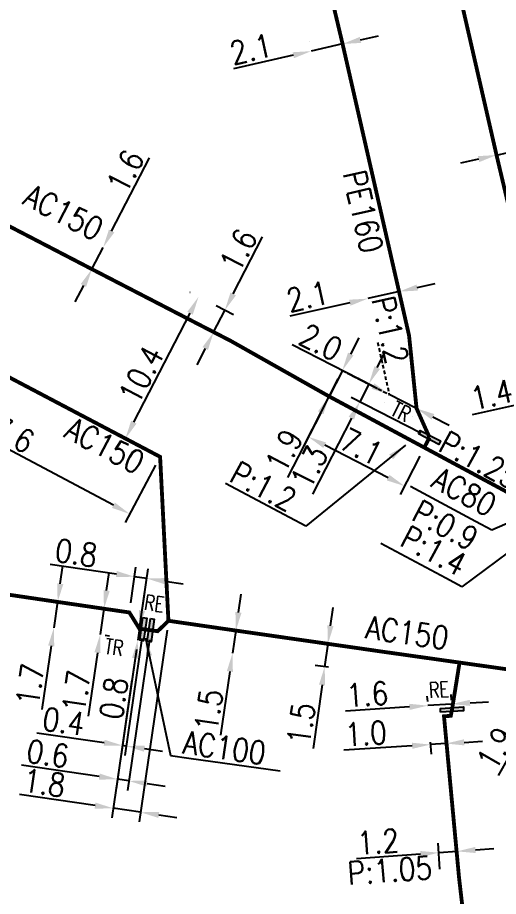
# Model space of a CAD drawing. Header units: millimetres. Extents: x 155997 to 157006, y 121209 to 122008.
# Drawn here: x 156407.9 to 156439.3, y 121737 to 121794.3 of the extents above; entities that cross this region are included whole.
import ezdxf
from ezdxf.enums import TextEntityAlignment as Align

# ---------------------------------------------------------------- set-up
doc = ezdxf.new("R2010")
doc.units = ezdxf.units.MM
for name, pattern in [('DASHED', [0.75, 0.5, -0.25]), ('L_25_AP', [2000, 1000, 1000]), ('L_25_FN', [2000, 1000, 1000]), ('L_25_PE', [2000, 1000, 1000])]:
    doc.linetypes.add(name, pattern=pattern)
doc.layers.get('0').update_dxf_attribs({"linetype": 'CONTINUOUS'})
doc.layers.add('L_150', color=1, linetype='CONTINUOUS')
doc.layers.add('L_340', color=7, linetype='CONTINUOUS')
doc.styles.get("Standard").update_dxf_attribs({"font": 'romans.shx', "width": 0.85})
doc.dimstyles.get("Standard").update_dxf_attribs({"dimtxt": 1.5, "dimasz": 1.2, "dimexe": 0.625, "dimexo": 0.625, "dimgap": 0.25, "dimtad": 1, "dimdec": 1, "dimzin": 0, "dimdsep": 46, "dimtxsty": 'Standard', "dimcen": -0.5, "dimadec": 0, "dimazin": 0, "dimtfac": 1, "dimtdec": 1, "dimtmove": 0, "dimatfit": 3, "dimfxl": 0, "dimtolj": 1, "dimtzin": 0, "dimarcsym": 0})

# ---------------------------------------------------------------- blocks, each defined once
blk = doc.blocks.new('*D135')
at = {"layer": 'L_150', "color": 0, "linetype": 'Continuous', "lineweight": -2, "transparency": 16777216}
for p, q in [((156428.996, 121793.228), (156428.996, 121793.228)), ((156426.948, 121792.761), (156426.948, 121792.761)), ((156430.305, 121792.885), (156431.475, 121793.152)), ((156429.135, 121792.619), (156427.087, 121792.152)), ((156425.917, 121791.885), (156422.01, 121790.995))]:
    blk.add_line(p, q, dxfattribs=at)
at = {"layer": 'L_150', "color": 0, "linetype": 'Continuous', "transparency": 16777216}
for points in [[(156430.26, 121793.08), (156430.349, 121792.69), (156429.135, 121792.619)], [(156425.873, 121792.08), (156425.962, 121791.69), (156427.087, 121792.152)]]:
    blk.add_solid(points, dxfattribs=at)
at = {"layer": 'L_150', "color": 0, "linetype": 'Continuous', "transparency": 16777216, "insert": (156423.157, 121792.282), "char_height": 1.5, "attachment_point": 5, "rotation": 12.8383}
blk.add_mtext('\\A1;2.1', dxfattribs=at)
blk = doc.blocks.new('L_340_20')
at = {"linetype": 'Continuous'}
blk.add_hatch(color=0, dxfattribs=at).paths.add_polyline_path([(0.125, 0.75), (-0.125, 0.75), (-0.125, -0.75), (0.125, -0.75)])
at = {"color": 0, "linetype": 'Continuous'}
blk.add_lwpolyline([(-0.125, 0.75), (0.125, 0.75), (0.125, -0.75), (-0.125, -0.75)], close=True, dxfattribs=at)
at = {"color": 0, "linetype": 'Continuous', "width": 0.75}
for tag, height, flags, p in [('RE', 1, 8, (0, 1.867)), ('DEF_LEG', 1.2, 3, (0, -5)), ('DEF_COUP', 1.2, 3, (0, -7.5)), ('DEF_TYPE', 1.2, 3, (0, -10))]:
    blk.add_attdef(tag, text='', height=height, dxfattribs=dict(at, flags=flags)).set_placement(p, align=Align.MIDDLE)
blk = doc.blocks.new('L_340_19')
at = {"linetype": 'Continuous'}
blk.add_hatch(color=0, dxfattribs=at).paths.add_polyline_path([(0.125, 0.75), (-0.125, 0.75), (-0.125, -0.75), (0.125, -0.75)])
at = {"color": 0, "linetype": 'Continuous'}
blk.add_lwpolyline([(-0.125, 0.75), (0.125, 0.75), (0.125, -0.75), (-0.125, -0.75)], close=True, dxfattribs=at)
at = {"color": 0, "linetype": 'Continuous', "width": 0.75}
for tag, height, flags, p in [('TR', 1, 8, (0, 1.981)), ('DEF_LEG', 1.2, 3, (0, -5)), ('DEF_COUP', 1.2, 3, (0, -7.5)), ('DEF_TYPE', 1.2, 3, (0, -10))]:
    blk.add_attdef(tag, text='', height=height, dxfattribs=dict(at, flags=flags)).set_placement(p, align=Align.MIDDLE)
blk = doc.blocks.new('*D560')
at = {"layer": 'L_150', "color": 0, "linetype": 'Continuous', "lineweight": -2, "transparency": 16777216}
for p, q in [((156421.999, 121776.306), (156423.908, 121780.035)), ((156422.026, 121774.944), (156420.896, 121775.522)), ((156420.724, 121773.813), (156421.453, 121775.238)), ((156421.297, 121773.52), (156420.168, 121774.098)), ((156420.177, 121772.745), (156419.631, 121771.677))]:
    blk.add_line(p, q, dxfattribs=at)
at = {"layer": 'L_150', "color": 0, "linetype": 'Continuous', "transparency": 16777216}
for points in [[(156421.821, 121776.397), (156422.178, 121776.215), (156421.453, 121775.238)], [(156419.999, 121772.836), (156420.355, 121772.654), (156420.724, 121773.813)]]:
    blk.add_solid(points, dxfattribs=at)
at = {"layer": 'L_150', "color": 0, "linetype": 'Continuous', "transparency": 16777216, "insert": (156422.337, 121779.16), "char_height": 1.5, "attachment_point": 5, "rotation": 62.89964}
blk.add_mtext('\\A1;1.6', dxfattribs=at)
blk = doc.blocks.new('*D562')
at = {"layer": 'L_150', "color": 0, "linetype": 'Continuous', "lineweight": -2, "transparency": 16777216}
for p, q in [((156414.069, 121780.413), (156416.537, 121785.183)), ((156412.783, 121777.926), (156413.518, 121779.348)), ((156412.231, 121776.861), (156411.68, 121775.795))]:
    blk.add_line(p, q, dxfattribs=at)
at = {"layer": 'L_150', "color": 0, "linetype": 'Continuous', "transparency": 16777216}
for points in [[(156413.892, 121780.505), (156414.247, 121780.321), (156413.518, 121779.348)], [(156412.054, 121776.953), (156412.409, 121776.769), (156412.783, 121777.926)]]:
    blk.add_solid(points, dxfattribs=at)
at = {"layer": 'L_150', "color": 0, "linetype": 'Continuous', "transparency": 16777216, "insert": (156414.962, 121784.315), "char_height": 1.5, "attachment_point": 5, "rotation": 62.64442}
blk.add_mtext('\\A1;1.6', dxfattribs=at)
blk = doc.blocks.new('*D564')
at = {"layer": 'L_150', "color": 0, "linetype": 'Continuous', "lineweight": -2, "transparency": 16777216}
for p, q in [((156419.199, 121776.393), (156419.181, 121776.402)), ((156415.52, 121767.939), (156419.187, 121775.049))]:
    blk.add_line(p, q, dxfattribs=at)
at = {"layer": 'L_150', "color": 0, "linetype": 'Continuous', "transparency": 16777216}
for points in [[(156419.009, 121775.141), (156419.365, 121774.958), (156419.737, 121776.116)], [(156415.342, 121768.031), (156415.698, 121767.847), (156414.97, 121766.873)]]:
    blk.add_solid(points, dxfattribs=at)
at = {"layer": 'L_150', "color": 0, "linetype": 'Continuous', "transparency": 16777216, "insert": (156415.996, 121771.044), "char_height": 1.5, "attachment_point": 5, "rotation": 62.7211}
blk.add_mtext('\\A1;10.4', dxfattribs=at)
blk = doc.blocks.new('*D565')
at = {"layer": 'L_150', "color": 0, "linetype": 'Continuous', "lineweight": -2, "transparency": 16777216}
for p, q in [((156429.666, 121772.383), (156430.212, 121773.451)), ((156429.119, 121771.315), (156428.253, 121769.623)), ((156427.707, 121768.555), (156425.54, 121764.321))]:
    blk.add_line(p, q, dxfattribs=at)
at = {"layer": 'L_150', "color": 0, "linetype": 'Continuous', "transparency": 16777216}
for points in [[(156429.488, 121772.474), (156429.844, 121772.292), (156429.119, 121771.315)], [(156427.529, 121768.646), (156427.885, 121768.464), (156428.253, 121769.623)]]:
    blk.add_solid(points, dxfattribs=at)
at = {"layer": 'L_150', "color": 0, "linetype": 'Continuous', "transparency": 16777216, "insert": (156425.317, 121766.08), "char_height": 1.5, "attachment_point": 5, "rotation": 62.89964}
blk.add_mtext('\\A1;1.9', dxfattribs=at)
blk = doc.blocks.new('*D447')
at = {"layer": 'L_150', "color": 0, "linetype": 'Continuous', "lineweight": -2, "ltscale": 0.5, "transparency": 16777216}
for p, q in [((156443.26, 121751.869), (156443.855, 121752.911)), ((156442.665, 121750.827), (156441.915, 121749.515)), ((156449.559, 121746.888), (156442.122, 121751.137)), ((156444.113, 121748.259), (156441.372, 121749.825)), ((156441.32, 121748.473), (156439.272, 121744.888))]:
    blk.add_line(p, q, dxfattribs=at)
at = {"layer": 'L_150', "color": 0, "linetype": 'Continuous', "ltscale": 0.5, "transparency": 16777216}
for points in [[(156443.086, 121751.968), (156443.434, 121751.77), (156442.665, 121750.827)], [(156441.146, 121748.572), (156441.493, 121748.374), (156441.915, 121749.515)]]:
    blk.add_solid(points, dxfattribs=at)
at = {"layer": 'L_150', "color": 0, "linetype": 'Continuous', "ltscale": 0.5, "transparency": 16777216, "insert": (156439.13, 121746.656), "char_height": 1.5, "attachment_point": 5, "rotation": 60.25995}
blk.add_mtext('\\A1;1.9', dxfattribs=at)
blk = doc.blocks.new('*D448')
at = {"layer": 'L_150', "color": 0, "linetype": 'Continuous', "lineweight": -2, "ltscale": 0.5, "transparency": 16777216}
for p, q in [((156422.344, 121755.528), (156422.516, 121756.716)), ((156422.171, 121754.341), (156421.955, 121752.856)), ((156421.783, 121751.669), (156421.18, 121747.523))]:
    blk.add_line(p, q, dxfattribs=at)
at = {"layer": 'L_150', "color": 0, "linetype": 'Continuous', "ltscale": 0.5, "transparency": 16777216}
for points in [[(156422.146, 121755.557), (156422.542, 121755.5), (156422.171, 121754.341)], [(156421.585, 121751.698), (156421.98, 121751.64), (156421.955, 121752.856)]]:
    blk.add_solid(points, dxfattribs=at)
at = {"layer": 'L_150', "color": 0, "linetype": 'Continuous', "ltscale": 0.5, "transparency": 16777216, "insert": (156420.405, 121749.146), "char_height": 1.5, "attachment_point": 5, "rotation": 81.72931}
blk.add_mtext('\\A1;1.5', dxfattribs=at)
blk = doc.blocks.new('*D449')
at = {"layer": 'L_150', "color": 0, "linetype": 'Continuous', "lineweight": -2, "ltscale": 0.5, "transparency": 16777216}
for p, q in [((156428.344, 121754.655), (156428.512, 121755.843)), ((156431.17, 121753.044), (156427.557, 121753.554)), ((156428.176, 121753.467), (156427.966, 121751.981)), ((156428.225, 121751.945), (156427.347, 121752.069)), ((156427.798, 121750.793), (156427.212, 121746.645))]:
    blk.add_line(p, q, dxfattribs=at)
at = {"layer": 'L_150', "color": 0, "linetype": 'Continuous', "ltscale": 0.5, "transparency": 16777216}
for points in [[(156428.146, 121754.683), (156428.542, 121754.627), (156428.176, 121753.467)], [(156427.6, 121750.821), (156427.996, 121750.765), (156427.966, 121751.981)]]:
    blk.add_solid(points, dxfattribs=at)
at = {"layer": 'L_150', "color": 0, "linetype": 'Continuous', "ltscale": 0.5, "transparency": 16777216, "insert": (156426.431, 121748.265), "char_height": 1.5, "attachment_point": 5, "rotation": 81.95769}
blk.add_mtext('\\A1;1.5', dxfattribs=at)
blk = doc.blocks.new('*D453')
at = {"layer": 'L_150', "color": 0, "linetype": 'Continuous', "lineweight": -2, "ltscale": 0.5, "transparency": 16777216}
for p, q in [((156435.485, 121738.779), (156435.361, 121740.469)), ((156436.682, 121738.867), (156436.558, 121740.557)), ((156436.603, 121739.934), (156435.407, 121739.846)), ((156437.8, 121740.022), (156438.997, 121740.11)), ((156434.21, 121739.758), (156430.032, 121739.451))]:
    blk.add_line(p, q, dxfattribs=at)
at = {"layer": 'L_150', "color": 0, "linetype": 'Continuous', "ltscale": 0.5, "transparency": 16777216}
for points in [[(156434.195, 121739.957), (156434.225, 121739.558), (156435.407, 121739.846)], [(156437.786, 121740.221), (156437.815, 121739.822), (156436.603, 121739.934)]]:
    blk.add_solid(points, dxfattribs=at)
at = {"layer": 'L_150', "color": 0, "linetype": 'Continuous', "ltscale": 0.5, "transparency": 16777216, "insert": (156431.449, 121740.558), "char_height": 1.5, "attachment_point": 5, "rotation": 4.20278}
blk.add_mtext('\\A1;1.2', dxfattribs=at)
blk = doc.blocks.new('*D490')
at = {"layer": 'L_150', "color": 0, "linetype": 'Continuous', "lineweight": -2, "ltscale": 0.5, "transparency": 16777216}
for p, q in [((156435.791, 121748.122), (156435.908, 121746.344)), ((156433.671, 121746.823), (156429.225, 121746.531)), ((156434.858, 121747.063), (156434.91, 121746.278)), ((156435.867, 121746.968), (156434.869, 121746.902)), ((156437.064, 121747.046), (156438.262, 121747.125))]:
    blk.add_line(p, q, dxfattribs=at)
at = {"layer": 'L_150', "color": 0, "linetype": 'Continuous', "ltscale": 0.5, "transparency": 16777216}
for points in [[(156433.658, 121747.023), (156433.685, 121746.624), (156434.869, 121746.902)], [(156437.051, 121747.246), (156437.077, 121746.847), (156435.867, 121746.968)]]:
    blk.add_solid(points, dxfattribs=at)
at = {"layer": 'L_150', "color": 0, "linetype": 'Continuous', "ltscale": 0.5, "transparency": 16777216, "insert": (156430.651, 121747.627), "char_height": 1.5, "attachment_point": 5, "rotation": 3.75846}
blk.add_mtext('\\A1;1.0', dxfattribs=at)
blk = doc.blocks.new('*D491')
at = {"layer": 'L_340', "color": 0, "linetype": 'Continuous', "lineweight": -2, "ltscale": 0.5, "transparency": 16777216}
for p, q in [((156434.685, 121749.708), (156434.661, 121750.066)), ((156436.231, 121749.809), (156436.208, 121750.167)), ((156437.446, 121749.622), (156438.643, 121749.701)), ((156433.505, 121749.363), (156429.324, 121749.089)), ((156436.249, 121749.544), (156434.702, 121749.442))]:
    blk.add_line(p, q, dxfattribs=at)
at = {"layer": 'L_340', "color": 0, "linetype": 'Continuous', "ltscale": 0.5, "transparency": 16777216}
for points in [[(156437.433, 121749.822), (156437.459, 121749.423), (156436.249, 121749.544)], [(156433.491, 121749.563), (156433.518, 121749.164), (156434.702, 121749.442)]]:
    blk.add_solid(points, dxfattribs=at)
at = {"layer": 'L_340', "color": 0, "linetype": 'Continuous', "ltscale": 0.5, "transparency": 16777216, "insert": (156430.75, 121750.185), "char_height": 1.5, "attachment_point": 5, "rotation": 3.75846}
blk.add_mtext('\\A1;1.6', dxfattribs=at)
blk = doc.blocks.new('*D492')
at = {"layer": 'L_150', "color": 0, "linetype": 'Continuous', "lineweight": -2, "ltscale": 0.5, "transparency": 16777216}
for p, q in [((156414.378, 121758.028), (156410.052, 121758.657)), ((156415.316, 121756.141), (156415.655, 121758.474)), ((156415.863, 121754.343), (156416.447, 121758.359)), ((156416.357, 121757.741), (156415.565, 121757.856)), ((156417.545, 121757.568), (156418.732, 121757.395))]:
    blk.add_line(p, q, dxfattribs=at)
at = {"layer": 'L_150', "color": 0, "linetype": 'Continuous', "ltscale": 0.5, "transparency": 16777216}
for points in [[(156414.407, 121758.226), (156414.349, 121757.83), (156415.565, 121757.856)], [(156417.573, 121757.766), (156417.516, 121757.37), (156416.357, 121757.741)]]:
    blk.add_solid(points, dxfattribs=at)
at = {"layer": 'L_150', "color": 0, "linetype": 'Continuous', "ltscale": 0.5, "transparency": 16777216, "insert": (156411.765, 121759.419), "char_height": 1.5, "attachment_point": 5, "rotation": 351.72931}
blk.add_mtext('\\A1;0.8', dxfattribs=at)
blk = doc.blocks.new('*D493')
at = {"layer": 'L_150', "color": 0, "linetype": 'Continuous', "lineweight": -2, "ltscale": 0.5, "transparency": 16777216}
for p, q in [((156417.685, 121754.361), (156415.868, 121741.866)), ((156415.683, 121753.106), (156414.087, 121742.125)), ((156412.99, 121742.916), (156408.061, 121743.633)), ((156415.958, 121742.485), (156414.177, 121742.744)), ((156417.146, 121742.312), (156418.333, 121742.139))]:
    blk.add_line(p, q, dxfattribs=at)
at = {"layer": 'L_150', "color": 0, "linetype": 'Continuous', "ltscale": 0.5, "transparency": 16777216}
for points in [[(156413.018, 121743.114), (156412.961, 121742.718), (156414.177, 121742.744)], [(156417.175, 121742.51), (156417.117, 121742.114), (156415.958, 121742.485)]]:
    blk.add_solid(points, dxfattribs=at)
at = {"layer": 'L_150', "color": 0, "linetype": 'Continuous', "ltscale": 0.5, "transparency": 16777216, "insert": (156409.684, 121744.407), "char_height": 1.5, "attachment_point": 5, "rotation": 351.72931}
blk.add_mtext('\\A1;1.8', dxfattribs=at)
blk = doc.blocks.new('*D494')
at = {"layer": 'L_150', "color": 0, "linetype": 'Continuous', "lineweight": -2, "ltscale": 0.5, "transparency": 16777216}
for p, q in [((156413.744, 121756.953), (156413.918, 121758.14)), ((156414.608, 121755.613), (156412.951, 121755.857)), ((156413.57, 121755.766), (156413.323, 121754.084)), ((156413.657, 121754.035), (156413.941, 121753.994)), ((156413.148, 121752.897), (156412.54, 121748.752))]:
    blk.add_line(p, q, dxfattribs=at)
at = {"layer": 'L_150', "color": 0, "linetype": 'Continuous', "ltscale": 0.5, "transparency": 16777216}
for points in [[(156413.546, 121756.982), (156413.942, 121756.924), (156413.57, 121755.766)], [(156412.951, 121752.926), (156413.346, 121752.868), (156413.323, 121754.084)]]:
    blk.add_solid(points, dxfattribs=at)
at = {"layer": 'L_150', "color": 0, "linetype": 'Continuous', "ltscale": 0.5, "transparency": 16777216, "insert": (156411.768, 121750.376), "char_height": 1.5, "attachment_point": 5, "rotation": 81.64874}
blk.add_mtext('\\A1;1.7', dxfattribs=at)
blk = doc.blocks.new('*D495')
at = {"layer": 'L_150', "color": 0, "linetype": 'Continuous', "lineweight": -2, "ltscale": 0.5, "transparency": 16777216}
for p, q in [((156410.721, 121757.398), (156410.893, 121758.585)), ((156410.548, 121756.21), (156410.303, 121754.528)), ((156410.131, 121753.34), (156409.528, 121749.195))]:
    blk.add_line(p, q, dxfattribs=at)
at = {"layer": 'L_150', "color": 0, "linetype": 'Continuous', "ltscale": 0.5, "transparency": 16777216}
for points in [[(156410.523, 121757.426), (156410.918, 121757.369), (156410.548, 121756.21)], [(156409.933, 121753.369), (156410.328, 121753.311), (156410.303, 121754.528)]]:
    blk.add_solid(points, dxfattribs=at)
at = {"layer": 'L_150', "color": 0, "linetype": 'Continuous', "ltscale": 0.5, "transparency": 16777216, "insert": (156408.753, 121750.817), "char_height": 1.5, "attachment_point": 5, "rotation": 81.72648}
blk.add_mtext('\\A1;1.7', dxfattribs=at)
blk = doc.blocks.new('*D497')
at = {"layer": 'L_150', "color": 0, "linetype": 'Continuous', "lineweight": -2, "ltscale": 0.5, "transparency": 16777216}
for p, q in [((156416.054, 121755.654), (156416.226, 121756.842)), ((156415.881, 121754.467), (156415.773, 121753.725)), ((156415.601, 121752.537), (156414.972, 121748.211))]:
    blk.add_line(p, q, dxfattribs=at)
at = {"layer": 'L_150', "color": 0, "linetype": 'Continuous', "ltscale": 0.5, "transparency": 16777216}
for points in [[(156415.856, 121755.683), (156416.252, 121755.626), (156415.881, 121754.467)], [(156415.403, 121752.566), (156415.799, 121752.508), (156415.773, 121753.725)]]:
    blk.add_solid(points, dxfattribs=at)
at = {"layer": 'L_150', "color": 0, "linetype": 'Continuous', "ltscale": 0.5, "transparency": 16777216, "insert": (156414.21, 121749.924), "char_height": 1.5, "attachment_point": 5, "rotation": 81.72931}
blk.add_mtext('\\A1;0.8', dxfattribs=at)
blk = doc.blocks.new('*D498')
at = {"layer": 'L_150', "color": 0, "linetype": 'Continuous', "lineweight": -2, "transparency": 16777216}
for p, q in [((156400.617, 121771.924), (156399.422, 121769.684)), ((156414.188, 121762.518), (156400.775, 121769.671)), ((156416.939, 121765.128), (156414.952, 121761.402))]:
    blk.add_line(p, q, dxfattribs=at)
at = {"layer": 'L_150', "color": 0, "linetype": 'Continuous', "transparency": 16777216}
for points in [[(156400.87, 121769.847), (156400.681, 121769.494), (156399.717, 121770.235)], [(156414.282, 121762.695), (156414.094, 121762.342), (156415.246, 121761.954)]]:
    blk.add_solid(points, dxfattribs=at)
at = {"layer": 'L_150', "color": 0, "linetype": 'Continuous', "transparency": 16777216, "insert": (156407.153, 121767.403), "char_height": 1.5, "attachment_point": 5, "rotation": 331.93104}
blk.add_mtext('\\A1;17.6', dxfattribs=at)
blk = doc.blocks.new('*D499')
at = {"layer": 'L_340', "color": 0, "linetype": 'Continuous', "lineweight": -2, "transparency": 16777216}
for p, q in [((156416.039, 121753.814), (156414.931, 121746.189)), ((156415.396, 121751.127), (156414.683, 121746.225)), ((156413.586, 121747.017), (156409.2, 121747.654)), ((156415.02, 121746.808), (156414.773, 121746.844)), ((156416.208, 121746.635), (156417.396, 121746.463))]:
    blk.add_line(p, q, dxfattribs=at)
at = {"layer": 'L_340', "color": 0, "linetype": 'Continuous', "transparency": 16777216}
for points in [[(156413.614, 121747.214), (156413.557, 121746.819), (156414.773, 121746.844)], [(156416.237, 121746.833), (156416.179, 121746.437), (156415.02, 121746.808)]]:
    blk.add_solid(points, dxfattribs=at)
at = {"layer": 'L_340', "color": 0, "linetype": 'Continuous', "transparency": 16777216, "insert": (156410.943, 121748.411), "char_height": 1.5, "attachment_point": 5, "rotation": 351.72931}
blk.add_mtext('\\A1;0.4', dxfattribs=at)
blk = doc.blocks.new('*D500')
at = {"layer": 'L_340', "color": 0, "linetype": 'Continuous', "lineweight": -2, "transparency": 16777216}
for p, q in [((156416.534, 121753.744), (156415.105, 121743.912)), ((156415.396, 121751.127), (156414.363, 121744.02)), ((156413.265, 121744.811), (156408.193, 121745.548)), ((156415.195, 121744.53), (156414.452, 121744.638)), ((156416.382, 121744.358), (156417.57, 121744.185))]:
    blk.add_line(p, q, dxfattribs=at)
at = {"layer": 'L_340', "color": 0, "linetype": 'Continuous', "transparency": 16777216}
for points in [[(156413.294, 121745.009), (156413.236, 121744.613), (156414.452, 121744.638)], [(156416.411, 121744.556), (156416.353, 121744.16), (156415.195, 121744.53)]]:
    blk.add_solid(points, dxfattribs=at)
at = {"layer": 'L_340', "color": 0, "linetype": 'Continuous', "transparency": 16777216, "insert": (156409.906, 121746.31), "char_height": 1.5, "attachment_point": 5, "rotation": 351.72931}
blk.add_mtext('\\A1;0.6', dxfattribs=at)
blk = doc.blocks.new('*D518')
at = {"layer": 'L_150', "color": 0, "linetype": 'Continuous', "lineweight": -2, "transparency": 16777216}
for p, q in [((156433.333, 121774.209), (156432.693, 121777.069)), ((156434, 121776.721), (156435.171, 121776.983)), ((156432.829, 121776.459), (156430.78, 121776)), ((156429.609, 121775.738), (156425.699, 121774.862))]:
    blk.add_line(p, q, dxfattribs=at)
at = {"layer": 'L_150', "color": 0, "linetype": 'Continuous', "transparency": 16777216}
for points in [[(156433.957, 121776.916), (156434.044, 121776.526), (156432.829, 121776.459)], [(156429.565, 121775.933), (156429.653, 121775.543), (156430.78, 121776)]]:
    blk.add_solid(points, dxfattribs=at)
at = {"layer": 'L_150', "color": 0, "linetype": 'Continuous', "transparency": 16777216, "insert": (156426.85, 121776.145), "char_height": 1.5, "attachment_point": 5, "rotation": 12.62175}
blk.add_mtext('\\A1;2.1', dxfattribs=at)
blk = doc.blocks.new('*D519')
at = {"layer": 'L_150', "color": 0, "linetype": 'Continuous', "lineweight": -2, "transparency": 16777216}
for p, q in [((156428.834, 121770.758), (156426.617, 121766.426)), ((156432.11, 121764.317), (156427.97, 121766.436)), ((156434.179, 121765.727), (156432.893, 121763.214))]:
    blk.add_line(p, q, dxfattribs=at)
at = {"layer": 'L_150', "color": 0, "linetype": 'Continuous', "transparency": 16777216}
for points in [[(156428.061, 121766.614), (156427.879, 121766.258), (156426.902, 121766.982)], [(156432.201, 121764.495), (156432.019, 121764.139), (156433.178, 121763.771)]]:
    blk.add_solid(points, dxfattribs=at)
at = {"layer": 'L_150', "color": 0, "linetype": 'Continuous', "transparency": 16777216, "insert": (156430.362, 121766.335), "char_height": 1.5, "attachment_point": 5, "rotation": 332.89964}
blk.add_mtext('\\A1;7.1', dxfattribs=at)
blk = doc.blocks.new('*D520')
at = {"layer": 'L_150', "color": 0, "linetype": 'Continuous', "lineweight": -2, "transparency": 16777216}
for p, q in [((156441.857, 121785.984), (156448.465, 121787.489)), ((156439.175, 121785.373), (156440.687, 121785.717)), ((156438.005, 121785.106), (156436.835, 121784.839))]:
    blk.add_line(p, q, dxfattribs=at)
at = {"layer": 'L_150', "color": 0, "linetype": 'Continuous', "transparency": 16777216}
for points in [[(156441.812, 121786.179), (156441.901, 121785.789), (156440.687, 121785.717)], [(156437.961, 121785.301), (156438.05, 121784.911), (156439.175, 121785.373)]]:
    blk.add_solid(points, dxfattribs=at)
at = {"layer": 'L_150', "color": 0, "linetype": 'Continuous', "transparency": 16777216, "insert": (156446.786, 121788.132), "char_height": 1.5, "attachment_point": 5, "rotation": 12.8355}
blk.add_mtext('\\A1;1.6', dxfattribs=at)
blk = doc.blocks.new('*D521')
at = {"layer": 'L_150', "color": 0, "linetype": 'Continuous', "lineweight": -2, "ltscale": 0.5, "transparency": 16777216}
for p, q in [((156445.444, 121770.189), (156446.615, 121770.452)), ((156442.891, 121769.692), (156442.77, 121770.229)), ((156444.273, 121769.926), (156442.907, 121769.619)), ((156441.737, 121769.356), (156437.59, 121768.424))]:
    blk.add_line(p, q, dxfattribs=at)
at = {"layer": 'L_150', "color": 0, "linetype": 'Continuous', "ltscale": 0.5, "transparency": 16777216}
for points in [[(156445.4, 121770.384), (156445.488, 121769.994), (156444.273, 121769.926)], [(156441.693, 121769.551), (156441.781, 121769.161), (156442.907, 121769.619)]]:
    blk.add_solid(points, dxfattribs=at)
at = {"layer": 'L_150', "color": 0, "linetype": 'Continuous', "ltscale": 0.5, "transparency": 16777216, "insert": (156438.859, 121769.734), "char_height": 1.5, "attachment_point": 5, "rotation": 12.66502}
blk.add_mtext('\\A1;1.4', dxfattribs=at)
blk = doc.blocks.new('*D845')
at = {"layer": 'L_340', "color": 0, "linetype": 'Continuous', "lineweight": -2, "transparency": 16777216}
for p, q in [((156431.393, 121771.499), (156431.94, 121772.567)), ((156429.675, 121771.03), (156431.403, 121770.146)), ((156430.847, 121770.431), (156430.254, 121769.273)), ((156434.246, 121767.23), (156429.698, 121769.558)), ((156429.708, 121768.205), (156427.165, 121763.237))]:
    blk.add_line(p, q, dxfattribs=at)
at = {"layer": 'L_340', "color": 0, "linetype": 'Continuous', "transparency": 16777216}
for points in [[(156431.215, 121771.59), (156431.571, 121771.408), (156430.847, 121770.431)], [(156429.53, 121768.296), (156429.886, 121768.114), (156430.254, 121769.273)]]:
    blk.add_solid(points, dxfattribs=at)
at = {"layer": 'L_340', "color": 0, "linetype": 'Continuous', "transparency": 16777216, "insert": (156426.956, 121765.023), "char_height": 1.5, "attachment_point": 5, "rotation": 62.89964}
blk.add_mtext('\\A1;1.3', dxfattribs=at)
blk = doc.blocks.new('*D846')
at = {"layer": 'L_150', "color": 0, "linetype": 'Continuous', "lineweight": -2, "transparency": 16777216}
for p, q in [((156431.112, 121770.295), (156425.856, 121772.984)), ((156433.96, 121768.837), (156432.18, 121769.748)), ((156431.895, 121769.192), (156431.895, 121769.192)), ((156433.676, 121768.281), (156433.676, 121768.281)), ((156435.029, 121768.29), (156436.097, 121767.744))]:
    blk.add_line(p, q, dxfattribs=at)
at = {"layer": 'L_150', "color": 0, "linetype": 'Continuous', "transparency": 16777216}
for points in [[(156431.203, 121770.473), (156431.021, 121770.117), (156432.18, 121769.748)], [(156435.12, 121768.469), (156434.937, 121768.112), (156433.96, 121768.837)]]:
    blk.add_solid(points, dxfattribs=at)
at = {"layer": 'L_150', "color": 0, "linetype": 'Continuous', "transparency": 16777216, "insert": (156427.723, 121773.152), "char_height": 1.5, "attachment_point": 5, "rotation": 332.89964}
blk.add_mtext('\\A1;2.0', dxfattribs=at)

msp = doc.modelspace()

# ---------------------------------------------------------------- linework, layer by layer
at = {"layer": 'L_150', "linetype": 'L_25_AP', "ltscale": 0.5, "const_width": 0.25, "flags": 128}
for points in [[(156566.843, 121681.803), (156570.858, 121688.586), (156571.06, 121688.931), (156560.551, 121694.92), (156545.99, 121703.35), (156535.157, 121709.375), (156525.879, 121714.71), (156510.211, 121723.567), (156490.432, 121734.927), (156480.338, 121740.647), (156469.821, 121746.73), (156462.375, 121751.059), (156462.375, 121751.059), (156462.375, 121751.059), (156456.311, 121754.23), (156455.443, 121754.727), (156454.577, 121755.222), (156453.705, 121755.913), (156442.872, 121761.763), (156434.464, 121766.284), (156428.253, 121769.623), (156421.854, 121773.235), (156412.783, 121777.926), (156395.629, 121786.839), (156385.134, 121792.278), (156344.093, 121813.53), (156323.923, 121824.068), (156312.53, 121829.937), (156297.624, 121837.647), (156288.195, 121842.551), (156278.234, 121847.719), (156266.176, 121853.899), (156256.415, 121858.938), (156247.369, 121863.573), (156235.62, 121869.702), (156235.62, 121869.702), (156224.323, 121875.502), (156216.225, 121879.598), (156196.18, 121890.091), (156184.352, 121896.183), (156169.769, 121903.755), (156160.545, 121908.516), (156151.958, 121912.97), (156143.354, 121917.413), (156133.813, 121922.399), (156123.789, 121927.545), (156114.605, 121932.243), (156104.637, 121937.462), (156094.804, 121942.616), (156081.413, 121949.635), (156080.866, 121949.922), (156080.457, 121950.136)], [(156023.595, 121848.106), (156026.741, 121854.433), (156046.994, 121894.605), (156058.305, 121916.982), (156061.247, 121922.953), (156070.449, 121941.632), (156074.962, 121942.956), (156076.772, 121942.031), (156077.391, 121941.715), (156080.208, 121940.268), (156081.973, 121939.376), (156091.999, 121934.138), (156097.188, 121931.448), (156104.04, 121927.955), (156113.574, 121922.969), (156115.148, 121922.065), (156126.98, 121916.126), (156135.926, 121911.336), (156139.64, 121909.692), (156145.863, 121906.213), (156148.36, 121905.057), (156157.714, 121900.247), (156164.133, 121896.891), (156173.238, 121892.189), (156177.016, 121890.08), (156190.476, 121883.245), (156200.039, 121878.282), (156214.223, 121870.764), (156218.205, 121868.956), (156223.191, 121866.358), (156227.573, 121863.925), (156240.99, 121857.149), (156250.433, 121852.314), (156254.804, 121849.862), (156259.024, 121847.935), (156271.822, 121841.263), (156276.772, 121838.552), (156285.225, 121834.23), (156290.01, 121831.676), (156303.368, 121824.717), (156313.251, 121819.593), (156325.716, 121813.103), (156342.655, 121804.381), (156351.154, 121800.005), (156383.118, 121783.548), (156401.665, 121773.887), (156414.97, 121766.873), (156417.233, 121765.679), (156417.775, 121754.98)], [(156434.464, 121766.284), (156434.803, 121766.946)], [(156416.129, 121754.432), (156416.624, 121754.363), (156417.076, 121754.299), (156417.775, 121754.98), (156422.171, 121754.341), (156431.789, 121752.956), (156436.764, 121752.253), (156444.903, 121751.103), (156444.903, 121751.103), (156445.65, 121750.753), (156451.044, 121748.228), (156460.155, 121743.042), (156462.524, 121741.594), (156470.951, 121736.8), (156477.606, 121733.015), (156491.696, 121724.958), (156493.366, 121724.002), (156510.063, 121714.285), (156524.651, 121705.895), (156528.037, 121703.947), (156536.241, 121699.136), (156538.939, 121697.577), (156547.633, 121692.549), (156563.977, 121683.406), (156566.843, 121681.803), (156576.274, 121676.527), (156598.401, 121663.761), (156601.374, 121662.048), (156608.809, 121657.754), (156624.389, 121648.761), (156649.085, 121634.832), (156651.044, 121633.727), (156653.882, 121632.129), (156653.882, 121632.129), (156653.882, 121632.129), (156653.882, 121632.129), (156664.074, 121625.548), (156670.52, 121622.878)]]:
    msp.add_lwpolyline(points, dxfattribs=at)
at = {"layer": 'L_150', "linetype": 'L_25_PE', "ltscale": 0.5, "const_width": 0.25}
for points in [[(156434.803, 121766.946), (156434.803, 121766.946), (156433.96, 121768.837), (156433.47, 121773.599), (156429.135, 121792.619), (156429.135, 121792.619), (156427.085, 121801.264), (156418.317, 121841.536), (156416.457, 121847.696), (156411.932, 121868.362), (156409.707, 121878.692), (156408.76, 121889.76), (156408.824, 121895.009), (156409.482, 121903.076), (156411.552, 121911.266), (156416.211, 121921.188), (156416.211, 121921.188), (156421.285, 121931.671), (156425.042, 121939.045), (156423.669, 121940.367), (156420.853, 121943.092), (156417.122, 121949.652)], [(156425.037, 121844.193), (156428.827, 121826.853), (156435.193, 121804.111), (156436.82, 121795.661), (156436.82, 121795.661), (156439.175, 121785.373), (156443.028, 121769.082), (156443.028, 121769.082), (156446.774, 121767.281), (156446.774, 121767.281), (156447.316, 121766.551), (156452.201, 121759.972), (156455.094, 121756.077)], [(156210.989, 121792.489), (156212.312, 121792.035), (156233.04, 121786.776), (156258.094, 121780.901), (156262.554, 121779.928), (156263.705, 121779.663), (156276.157, 121776.915), (156290.553, 121773.739), (156303.002, 121771.228), (156319.529, 121767.811), (156339.22, 121765.095), (156363.33, 121762.547), (156367.371, 121762.12), (156370.231, 121761.875), (156378.398, 121760.854), (156390.43, 121759.058), (156398.088, 121758.019), (156404.766, 121757.065), (156410.548, 121756.21), (156413.285, 121755.808), (156415.226, 121755.523), (156415.881, 121754.467), (156416.129, 121754.432)]]:
    msp.add_lwpolyline(points, dxfattribs=at)
at = {"layer": 'L_150', "color": 7, "linetype": 'DASHED', "ltscale": 0.5, "flags": 128}
for points in [[(156431.42, 121773.14), (156432.18, 121769.748)], [(156429.119, 121771.315), (156432.18, 121769.748)]]:
    msp.add_lwpolyline(points, dxfattribs=at)
at = {"layer": 'L_150', "linetype": 'L_25_FN', "ltscale": 0.5, "const_width": 0.25}
msp.add_lwpolyline([(156441.894, 121695.417), (156439.966, 121709.668), (156438.367, 121724.043), (156436.728, 121738.244), (156435.75, 121748.745), (156435.75, 121748.745), (156436.194, 121748.78), (156436.272, 121749.186), (156436.764, 121752.253), (156436.764, 121752.253)], dxfattribs=at)

# ---------------------------------------------------------------- block references
at = {"layer": 'L_340'}
ref = msp.add_blockref('L_340_19', (156434.803, 121766.946), dxfattribs=dict(at, rotation=62.89963901042145))
ref.add_attrib('TR', 'TR', dxfattribs={"layer": '0', "color": 0, "linetype": 'Continuous', "height": 1, "rotation": 332.89964, "width": 0.75}).set_placement((156432.95, 121768.629), align=Align.MIDDLE)
ref = msp.add_blockref('L_340_20', (156416.624, 121754.363), dxfattribs=dict(at, rotation=352.0046297562732))
ref.add_attrib('RE', 'RE', dxfattribs={"layer": '0', "color": 0, "linetype": 'Continuous', "height": 1, "rotation": 352.00463, "width": 0.75}).set_placement((156416.862, 121756.112), align=Align.MIDDLE)
ref = msp.add_blockref('L_340_19', (156416.129, 121754.432), dxfattribs=dict(at, rotation=352.0046297562732))
ref.add_attrib('TR', 'TR', dxfattribs={"layer": '0', "color": 0, "linetype": 'Continuous', "height": 1, "rotation": 352.00463, "width": 0.75}).set_placement((156414.237, 121753.255), align=Align.MIDDLE)
ref = msp.add_blockref('L_340_20', (156436.272, 121749.186), dxfattribs=dict(at, rotation=93.75845930044629))
ref.add_attrib('RE', 'RE', dxfattribs={"layer": '0', "color": 0, "linetype": 'Continuous', "height": 1, "rotation": 3.75846, "width": 0.75}).set_placement((156435.423, 121750.48), align=Align.MIDDLE)

# ---------------------------------------------------------------- texts
at = {"layer": 'L_150', "linetype": 'Continuous', "ltscale": 0.5, "width": 0.85}
for s, rotation, p in [('PE160', 282.71639, (156429.143, 121784.184)), ('AC150', 332.54378, (156408.191, 121782.219)), ('P:1.2', 282.71639, (156431.019, 121775.956)), ('AC150', 332.20091, (156410.886, 121767.014)), ('P:1.25', 331.73213, (156435.293, 121766.107)), ('AC150', 351.95769, (156430.571, 121753.846)), ('P:1.05', 4.20278, (156429.526, 121737.745))]:
    msp.add_text(s, height=1.5, rotation=rotation, dxfattribs=at).set_placement(p)
at = {"layer": 'L_150', "linetype": 'Continuous', "char_height": 1.5}
for s, insert, attachment_point, rotation in [('\\A1;P:1.2', (156425.571, 121762.048), 9, 331.97871), ('\\A1;AC100', (156418.651, 121746.334), 7, 352.00463)]:
    msp.add_mtext(s, dxfattribs=dict(at, insert=insert, attachment_point=attachment_point, rotation=rotation))
at = {"layer": 'L_150', "linetype": 'Continuous', "ltscale": 0.5, "insert": (156436.677, 121757.844), "char_height": 1.5, "attachment_point": 9, "rotation": 331.73213}
msp.add_mtext('\\A1;P:1.4', dxfattribs=at)
at = {"layer": 'L_340', "linetype": 'Continuous', "insert": (156437.435, 121759.513), "char_height": 1.5, "attachment_point": 9, "rotation": 331.73213}
msp.add_mtext('\\A1;AC80\\PP:0.9', dxfattribs=at)

# ---------------------------------------------------------------- dimensions: what is measured, and where the dimension line sits
at = {"layer": 'L_150', "linetype": 'Continuous'}
for base, p1, p2, angle, picture, middle in [((156427.087, 121792.152), (156429.135, 121792.619), (156427.087, 121792.152), 12.8383, '*D135', (156423.379, 121791.307)), ((156440.687, 121785.717), (156439.175, 121785.373), (156440.687, 121785.717), 192.8355, '*D520', (156447.008, 121787.157)), ((156413.518, 121779.348), (156412.783, 121777.926), (156413.518, 121779.348), 242.64442, '*D562', (156415.85, 121783.855)), ((156421.453, 121775.238), (156421.854, 121773.235), (156422.583, 121774.659), 242.89964, '*D560', (156423.227, 121778.705)), ((156430.78, 121776), (156433.47, 121773.599), (156430.78, 121776), 12.62175, '*D518', (156427.068, 121775.169)), ((156419.737, 121776.116), (156414.97, 121766.873), (156419.755, 121776.107), 242.7211, '*D564', (156416.885, 121770.586)), ((156432.18, 121769.748), (156433.96, 121768.837), (156432.18, 121769.748), 332.89964, '*D846', (156427.268, 121772.262)), ((156429.119, 121771.315), (156428.253, 121769.623), (156429.119, 121771.315), 242.89964, '*D565', (156426.207, 121765.625)), ((156399.717, 121770.235), (156417.233, 121765.679), (156400.911, 121772.476), 331.93104, '*D498', (156406.683, 121766.52)), ((156426.902, 121766.982), (156434.464, 121766.284), (156429.119, 121771.315), 332.89964, '*D519', (156429.907, 121765.445))]:
    dim = msp.add_linear_dim(base=base, p1=p1, p2=p2, angle=angle, dimstyle='Standard', override={"dimatfit": 0}, dxfattribs=at)
    dim.commit()
    dim.dimension.update_dxf_attribs({"geometry": picture, "text_midpoint": middle, "dimtype": 160})
at = {"layer": 'L_150', "linetype": 'Continuous', "ltscale": 0.5}
for base, p1, p2, angle, picture, middle in [((156444.273, 121769.926), (156443.028, 121769.082), (156444.273, 121769.926), 192.66502, '*D521', (156439.078, 121768.758)), ((156416.357, 121757.741), (156415.226, 121755.523), (156415.773, 121753.725), 171.72931, '*D492', (156411.621, 121758.429)), ((156410.303, 121754.528), (156410.548, 121756.21), (156410.303, 121754.528), 81.72648, '*D495', (156409.743, 121750.674)), ((156413.323, 121754.084), (156415.226, 121755.523), (156413.038, 121754.126), 81.64874, '*D494', (156412.757, 121750.231)), ((156415.773, 121753.725), (156415.881, 121754.467), (156415.773, 121753.725), 81.72931, '*D497', (156415.2, 121749.78)), ((156421.955, 121752.856), (156422.171, 121754.341), (156421.955, 121752.856), 81.72931, '*D448', (156421.395, 121749.002)), ((156427.966, 121751.981), (156431.789, 121752.956), (156428.844, 121751.857), 81.95769, '*D449', (156427.421, 121748.125)), ((156414.177, 121742.744), (156417.775, 121754.98), (156415.773, 121753.725), 351.72931, '*D493', (156409.54, 121743.418)), ((156434.869, 121746.902), (156435.75, 121748.745), (156434.817, 121747.687), 3.75846, '*D490', (156430.716, 121746.629)), ((156435.407, 121739.846), (156436.728, 121738.244), (156435.531, 121738.156), 4.20278, '*D453', (156431.523, 121739.56))]:
    dim = msp.add_linear_dim(base=base, p1=p1, p2=p2, angle=angle, dimstyle='Standard', override={"dimatfit": 0}, dxfattribs=at)
    dim.commit()
    dim.dimension.update_dxf_attribs({"geometry": picture, "text_midpoint": middle, "dimtype": 160})
dim = msp.add_linear_dim(base=(156442.665, 121750.827), p1=(156444.656, 121747.949), p2=(156450.102, 121746.578), angle=240.25995, text='1.9', dimstyle='Standard', override={"dimatfit": 0}, dxfattribs=at)
dim.commit()
dim.dimension.update_dxf_attribs({"geometry": '*D447', "text_midpoint": (156439.998, 121746.16), "dimtype": 160})
at = {"layer": 'L_340', "linetype": 'Continuous'}
dim = msp.add_linear_dim(base=(156430.847, 121770.431), p1=(156434.803, 121766.946), p2=(156429.119, 121771.315), angle=242.89964, dimstyle='Standard', override={"dimatfit": 0}, dxfattribs=at)
dim.commit()
dim.dimension.update_dxf_attribs({"geometry": '*D845', "text_midpoint": (156427.846, 121764.568), "dimtype": 160})
for base, p1, text, picture, middle in [((156414.452, 121744.638), (156416.624, 121754.363), '0.6', '*D500', (156409.762, 121745.32)), ((156414.773, 121746.844), (156416.129, 121754.432), '0.4', '*D499', (156410.799, 121747.422))]:
    dim = msp.add_linear_dim(base=base, p1=p1, p2=(156415.486, 121751.746), angle=351.72931, text=text, dimstyle='Standard', override={"dimatfit": 0}, dxfattribs=at)
    dim.commit()
    dim.dimension.update_dxf_attribs({"geometry": picture, "text_midpoint": middle, "dimtype": 160})
at = {"layer": 'L_340', "linetype": 'Continuous', "ltscale": 0.5}
dim = msp.add_linear_dim(base=(156434.702, 121749.442), p1=(156436.2722, 121749.1855), p2=(156434.7255, 121749.0839), angle=3.75846, dimstyle='Standard', override={"dimatfit": 0}, dxfattribs=at)
dim.commit()
dim.dimension.update_dxf_attribs({"geometry": '*D491', "text_midpoint": (156430.8157, 121749.1867), "dimtype": 160})

# ---------------------------------------------------------------- leaders
at = {"layer": 'L_150', "linetype": 'Continuous', "annotation_type": 0, "has_hookline": 1}
for points, hookline_direction, text_width, horizontal_direction in [([(156433.231, 121766.434), (156426.734, 121761.146), (156425.675, 121761.71)], 1, 4.493, (0.882773, -0.4698, 0)), ([(156416.272, 121753.857), (156417.913, 121746.185), (156419.102, 121746.018)], 0, 5.768, (0.990279, -0.139093, 0))]:
    msp.add_leader(points, dimstyle='Standard', dxfattribs=dict(at, hookline_direction=hookline_direction, text_width=text_width, horizontal_direction=horizontal_direction))
at = {"layer": 'L_150', "linetype": 'Continuous', "ltscale": 0.5, "annotation_type": 0, "has_hookline": 1, "hookline_direction": 1, "text_width": 4.554, "horizontal_direction": (0.880743, -0.473594, 0)}
msp.add_leader([(156442.813, 121761.593), (156436.922, 121757.19), (156435.865, 121757.758)], dimstyle='Standard', override={"dimatfit": 0}, dxfattribs=at)
at = {"layer": 'L_340', "linetype": 'Continuous', "annotation_type": 0, "has_hookline": 1, "hookline_direction": 1, "text_width": 4.554, "horizontal_direction": (0.880743, -0.473594, 0)}
msp.add_leader([(156443.175, 121762.769), (156438.86, 121760.89), (156437.803, 121761.459)], dimstyle='Standard', override={"dimatfit": 0}, dxfattribs=at)

doc.saveas('drawing.dxf')
